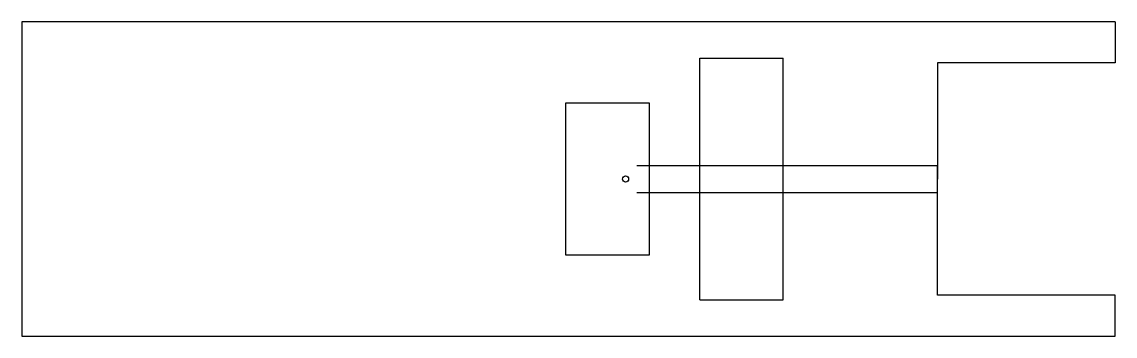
# Model space of a CAD drawing. Header units: inches. Extents: x 0 to 80, y 0 to 23.
import ezdxf

# ---------------------------------------------------------------- set-up
doc = ezdxf.new("R2010")
doc.units = ezdxf.units.IN
doc.header["$LTSCALE"] = 0.64311
doc.header["$MEASUREMENT"] = 0
doc.layers.get('0').update_dxf_attribs({"linetype": 'CONTINUOUS'})
doc.layers.add('02___PRT_ALL_AXES', color=7, linetype='CONTINUOUS')

msp = doc.modelspace()

# ---------------------------------------------------------------- linework, layer by layer
at = {"color": 7, "linetype": 'Continuous'}
for p, q in [((0, 23), (0, 0)), ((80, 23), (0, 23)), ((49.6, 2.65), (49.6, 20.35)), ((49.6, 20.35), (55.7, 20.35)), ((55.7, 2.65), (55.7, 20.35)), ((49.6, 2.65), (55.7, 2.65)), ((0, 0), (80, 0))]:
    msp.add_line(p, q, dxfattribs=at)
for p, q in [((80, 23), (80, 20)), ((80, 20), (67, 20)), ((67, 20), (67, 11.5)), ((67, 3), (67, 11.5)), ((80, 3), (67, 3)), ((80, 0), (80, 3))]:
    msp.add_line(p, q)
msp.add_lwpolyline([(39.8, 17.072), (45.9, 17.072), (45.9, 5.928), (39.8, 5.928)], close=True)
msp.add_circle((44.175, 11.5), 0.225)
at = {"layer": '02___PRT_ALL_AXES', "color": 7, "linetype": 'Continuous'}
for p, q in [((45, 12.5), (67, 12.5)), ((67, 10.5), (67, 12.5)), ((45, 10.5), (67, 10.5))]:
    msp.add_line(p, q, dxfattribs=at)

doc.saveas('drawing.dxf')
